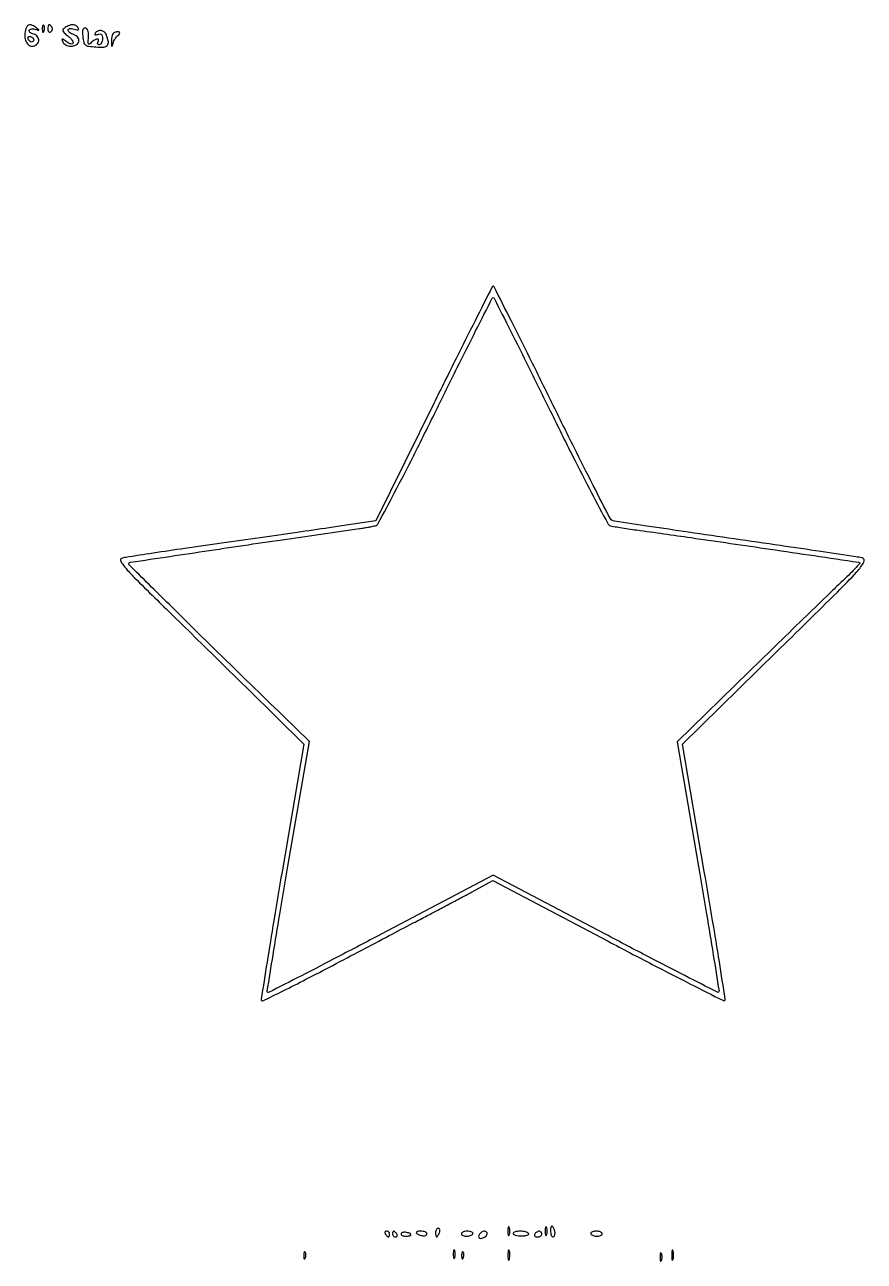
# Model space of a CAD drawing. Extents: x 12 to 304, y 12 to 442.
import ezdxf

# ---------------------------------------------------------------- set-up
doc = ezdxf.new("R2010")
doc.units = 0

msp = doc.modelspace()

# ---------------------------------------------------------------- linework, layer by layer
for points in [[(12.389534, 440.572726, 0.082189), (11.962653, 438.492478, 0.092978), (12.260917, 436.47862, 0.11661), (13.175947, 435.034035, 0.19595), (14.486305, 434.5, 0.1613), (16.053829, 435.019191, 0.199044), (16.836301, 436.330033, 0.203437), (16.454602, 437.787175, 0.165853), (15.098221, 438.684566, -0.042796), (14.340622, 438.95368, -0.075383), (13.785218, 439.315453, -0.11648), (13.511466, 439.706245, -0.237501), (13.543272, 440.070016, -0.152918), (13.868943, 440.352062, -0.070257), (14.415727, 440.503372, -0.059854), (15.086241, 440.510159, -0.050226), (15.782025, 440.361994, 0.003992), (16.790238, 440.047688, 0.386062), (16.915784, 440.1072, 0.343547), (16.876118, 440.250216, 0.003706), (16, 440.890355, 0.036641), (14.63865, 441.725647, 0.142156), (13.677614, 441.915134, 0.19937), (12.957058, 441.538788, 0.082557)], [(18.078947, 440.416667, 0.018894), (18.137993, 439.670344, 0.168741), (18.279315, 439.37858, 0.470617), (18.461564, 439.395823, 0.054073), (18.683114, 439.8125, 0.051402), (18.839148, 440.359369, 0.05415), (18.876576, 440.916927, 0.060344), (18.797407, 441.402231, 0.126455), (18.604167, 441.729167, 0.296942), (18.385309, 441.77538, 0.208169), (18.200665, 441.592839, 0.077125), (18.089945, 441.112848, 0.028489)], [(20, 440.440983, 0.067432), (20.074611, 439.890269, 0.140899), (20.298542, 439.524436, 0.190788), (20.63036, 439.397824, 0.136093), (21.016312, 439.510081, 0.090427), (21.360589, 439.820631, 0.095498), (21.565079, 440.22714, 0.099685), (21.598899, 440.665803, 0.108373), (21.457295, 441.069098, 0.050477), (20.86686, 441.838655, 0.315493), (20.407182, 441.933879, 0.25701), (20.085158, 441.519563, 0.039415)], [(26, 440.977329, 0.074835), (25.328021, 440.371453, 0.258923), (25.226275, 439.815389, 0.130668), (25.663033, 439.156842, 0.01661), (26.98506, 438.061034, -0.030177), (27.885944, 437.272132, -0.04971), (28.531308, 436.493209, -0.067403), (28.855549, 435.835398, -0.284513), (28.759225, 435.425892, -0.192793), (28.362999, 435.256272, -0.075278), (27.761663, 435.332871, -0.059837), (27.059479, 435.626859, -0.043549), (26.361545, 436.107499, 0.00718), (25.377569, 436.896323, 0.190098), (25.059893, 436.989631, 0.459073), (24.936014, 436.816117, 0.019652), (25.170712, 436, 0.125835), (25.538285, 435.426125, 0.068424), (26.226853, 434.940625, 0.061274), (27.113824, 434.611717, 0.058243), (28.069638, 434.5, 0.124741), (29.854966, 434.952448, 0.210888), (30.783454, 436.151981, 0.237692), (30.470511, 437.527528, 0.144249), (29.05687, 438.48195, -0.041398), (28.269775, 438.805563, -0.051065), (27.604206, 439.236758, -0.059664), (27.146269, 439.704599, -0.165362), (27, 440.134775, -0.23842), (27.168301, 440.467662, -0.121245), (27.612677, 440.652032, -0.075436), (28.29566, 440.652976, -0.039553), (29.125229, 440.460254, 0.021768), (30.055035, 440.209117, 0.128686), (30.554692, 440.226959, 0.359143), (30.712143, 440.462349, 0.113869), (30.566212, 440.892866, 0.127315), (29.776696, 441.649229, 0.123673), (28.710569, 441.93809, 0.096937), (27.421427, 441.710458, 0.054122)], [(32.178653, 437.863811, 0.031531), (32.497456, 435.871375, 0.170706), (33.070311, 434.957366, 0.13479), (34.166391, 434.487707, 0.017064), (36.75, 434.221351, 0.032031), (39.510313, 434.208745, 0.201787), (40.74613, 434.817493, 0.232082), (41.075439, 436.061505, 0.042299), (40.393011, 438.418213, 0.127174), (39.662674, 439.442529, 0.137587), (38.548023, 439.946937, 0.145993), (37.383754, 439.784714, 0.148283), (36.507079, 439.011454, 0.1144), (36.393111, 438.674071, 0.32948), (36.512472, 438.474315, 0.155351), (36.868281, 438.443138, 0.036408), (37.448062, 438.618443, -0.081406), (38.15593, 438.764851, -0.206274), (38.63652, 438.581019, -0.15703), (38.916844, 438.05177, -0.043923), (39, 437.106989, -0.04829), (38.921941, 436.300638, -0.068289), (38.688914, 435.618928, -0.088472), (38.345385, 435.15967, -0.190269), (37.940983, 435, -0.108972), (37.586039, 435.078288, -0.182303), (37.3746, 435.29375, -0.161196), (37.343488, 435.6179, -0.082592), (37.5, 436, 0.193258), (37.616735, 436.67292, 0.383598), (37.211602, 436.96718, 0.115978), (36.214749, 436.619795, 0.051283), (35.113989, 435.75, -0.050509), (34.468536, 435.238357, -0.42901), (34.146541, 435.31756, -0.14838), (34.020745, 435.868527, -0.011178), (34.163989, 437.412749, 0.037255), (34.213572, 438.640151, 0.06293), (34.04997, 439.655246, 0.083065), (33.69624, 440.385212, 0.158659), (33.178653, 440.769864, 0.183527), (32.60305, 440.747637, 0.212559), (32.231724, 440.349287, 0.087661), (32.088605, 439.44251, 0.019324)], [(43.25, 439.279762, 0.158275), (42.779115, 438.916586, 0.06272), (42.401263, 438.181138, 0.053729), (42.164037, 437.21997, 0.044553), (42.116001, 436.166667, 0.004253), (42.190306, 434.738434, 0.172989), (42.310625, 434.456272, 0.583353), (42.458755, 434.491119, 0.009687), (42.731684, 435.5, -0.03876), (43.004416, 436.316676, -0.034328), (43.409282, 437.11684, -0.035946), (43.877042, 437.787662, -0.082266), (44.336722, 438.195627, 0.093774), (44.97992, 438.793273, 0.371183), (44.942215, 439.290075, 0.223877), (44.30944, 439.516561, 0.06164)], [(15.075, 436.725, -0.175736), (14.786965, 436.130242, -0.239194), (14.227257, 435.955686, -0.167686), (13.586752, 436.305209, -0.104687), (13.15, 437.05, -0.089632), (13.088424, 437.477775, -0.189618), (13.22, 437.78, -0.189618), (13.522225, 437.911576, -0.089632), (13.95, 437.85, -0.053161), (14.403407, 437.64317, -0.062883), (14.775469, 437.354531, -0.073742), (15.014704, 437.031991, -0.149613)], [(154.367379, 310.106882), (134.234758, 269.322203), (123.867379, 267.731761, -0.002007), (117.915502, 266.843128, -0.000363), (106.851668, 265.24483, -0.000391), (93.894344, 263.392952, -0.000355), (80.5, 261.498998, 0.001205), (67.722764, 259.670118, 0.001851), (56.667453, 258.018689, 0.000605), (47.107586, 256.542617, 0.05293), (45.70835, 256.170143, 0.455959), (45.370524, 255.242566, 0.048486), (46.848165, 253.097567, 0.021191), (50.199451, 249.445633, 0.003257), (57.20835, 242.520142, -0.000521), (63.655547, 236.219016, -0.000222), (72.269544, 227.77512, -0.00022), (81.44776, 218.762224, -0.000289), (89.815629, 210.528338), (109.131258, 191.5), (101.536531, 147.112431, 0.001155), (98.659199, 130.058802, 0.001902), (96.314137, 115.622329, 0.000179), (94.271651, 102.709234, 0.239929), (94.423102, 102.243565, 0.32134), (94.857407, 102.171889, 0.000564), (101.900496, 105.656133, 0.003657), (109.851273, 109.673312, 0.002218), (119.202199, 114.53668, 0.000007), (129.127948, 119.755252, 0.000007), (138.859396, 124.872021, 0.000007), (147.238997, 129.278296, 0.000034), (152, 131.782284, 0.000636), (155.780661, 133.777145, 0.000419), (160.126239, 136.081821, 0.000421), (164.351014, 138.331532, 0.000814), (167.727621, 140.140308), (174.955241, 144.027139), (215.044974, 122.914256, 0.00149), (230.455004, 114.857261, 0.002466), (243.515032, 108.159967, 0.000257), (255.18218, 102.25697, 0.323992), (255.668101, 102.334768, 0.23987), (255.835606, 102.849602, 0.00022), (253.800276, 115.729279, 0.00211), (251.45181, 130.154329, 0.001283), (248.560526, 147.184081), (240.919555, 191.5), (273.686063, 223.620844, 0.000787), (294.886377, 244.468975, 0.013505), (301.637675, 251.498798, 0.055907), (304.123785, 254.933874, 0.507598), (303.476286, 256.365955, 0.014446), (301.253839, 256.765461, 0.000254), (289.183659, 258.570719, 0.000639), (275.119059, 260.648592, 0.000426), (259, 262.994903, -0.000522), (243.016083, 265.324662, -0.000837), (229.387011, 267.34903, -0.000133), (217.310272, 269.166789, -0.051938), (216.46642, 269.385359, -0.186973), (215.854202, 269.929842, -0.00038), (209.881393, 281.588302, -0.002547), (203.21685, 294.786783, -0.001568), (195.500718, 310.385567, 0.001043), (187.819627, 325.95467, 0.001728), (181.266707, 339.053583, 0.000129), (175.349195, 350.773376, 0.310459), (175.034298, 350.945781, 0.255535), (174.719144, 350.72948, 0.000114), (168.742993, 338.926989, 0.001549), (162.125202, 325.748744, 0.000937)], [(194.939834, 307.519667, 0.002376), (202.780318, 291.721859, 0.004441), (209.300537, 279.022085, 0.001167), (214.922176, 268.368349, 0.202234), (215.900354, 267.571101, 0.027614), (216.906506, 267.336003, 0.003067), (219.233229, 266.940925, 0.003727), (222.011039, 266.507998, 0.003011), (225, 266.08334, -0.00208), (243.945833, 263.427586, -0.000708), (271.437058, 259.417533, -0.000025), (302.207813, 254.882969, -0.161132), (302.695642, 254.637691, -0.405638), (302.699215, 254.394382, -0.002207), (300.932439, 252.537154, -0.007431), (298.821558, 250.402162, -0.004453), (296.254162, 247.926011, 0.002509), (292.242062, 244.086505, 0.00036), (284.080659, 236.185991, 0.000409), (274.441564, 226.826266, 0.000349), (264.297018, 216.945811), (239.094036, 192.364607), (246.534008, 149.002627, -0.001031), (249.356483, 132.346526, -0.0017), (251.665273, 118.255013, -0.000143), (253.686376, 105.627922, -0.240436), (253.554524, 105.221191, -0.324992), (253.170988, 105.160496, -0.000168), (241.796535, 110.964629, -0.001995), (229.107671, 117.508833, -0.001204), (214.11635, 125.362343), (175.09763, 145.922951), (135.997543, 125.346081, -0.001094), (120.977657, 117.483616, -0.001815), (108.270875, 110.925898, -0.000139), (96.865291, 105.096036, -0.325197), (96.515392, 105.151275, -0.240796), (96.395372, 105.522368, -0.000118), (98.440571, 118.193389, -0.001546), (100.768095, 132.314629, -0.000937), (103.60571, 149.013445), (111.078092, 192.49355), (101.789046, 201.506169, -0.000791), (79.19613, 223.496215, -0.001827), (62.31049, 240.104302, -0.000165), (48.23499, 254.059199, -0.415378), (48.233981, 254.567314, -0.160528), (48.783631, 254.844486, -0.00004), (76.259766, 258.958772, -0.000892), (103.219398, 262.944344, -0.001083), (128.5, 266.579735, 0.00472), (130.147109, 266.828834, 0.004727), (131.788438, 267.108875, 0.004627), (133.215949, 267.380008, 0.018707), (134.07766, 267.585739, 0.205346), (135.035392, 268.355215, 0.001107), (140.713094, 279.085208, 0.004377), (147.26206, 291.797086, 0.002396), (155.07766, 307.485957, -0.001006), (162.563534, 322.618188, -0.001662), (168.95316, 335.362844, -0.000128), (174.72195, 346.767102, -0.269429), (175.03948, 346.973268, -0.296401), (175.356832, 346.788691, -0.000135), (181.107744, 335.3948, -0.00175), (187.477455, 322.655786, -0.001057)], [(137.5, 21, 0.029505), (137.768994, 20.617226, 0.035638), (138.066025, 20.29375, 0.038439), (138.34829, 20.065539, 0.151918), (138.559017, 20, 0.210953), (138.727648, 20.07446, 0.081139), (138.870461, 20.29375, 0.061769), (138.967655, 20.617151, 0.042167), (139, 21, 0.105053), (138.918938, 21.381556, 0.099167), (138.688914, 21.70625, 0.09642), (138.345238, 21.923877, 0.093332), (137.940983, 22, 0.108972), (137.586039, 21.921712, 0.182303), (137.3746, 21.70625, 0.161196), (137.343488, 21.3821, 0.082592)], [(140, 21, 0.105053), (140.081062, 20.618444, 0.099167), (140.311086, 20.29375, 0.09642), (140.654762, 20.076123, 0.093332), (141.059017, 20, 0.108972), (141.413961, 20.078288, 0.182303), (141.6254, 20.29375, 0.161196), (141.656512, 20.6179, 0.082592), (141.5, 21, 0.029505), (141.231006, 21.382774, 0.035638), (140.933975, 21.70625, 0.038439), (140.65171, 21.934461, 0.151918), (140.440983, 22, 0.210953), (140.272352, 21.92554, 0.081139), (140.129539, 21.70625, 0.061769), (140.032345, 21.382849, 0.042167)], [(143, 20.973665, 0.223703), (143.147582, 20.660311, 0.086742), (143.574896, 20.417105, 0.063607), (144.20765, 20.277381, 0.041392), (144.957094, 20.271721, 0.042975), (146.18062, 20.470533, 0.444438), (146.393304, 20.871805, 0.244607), (145.917461, 21.30799, 0.029113), (144.471056, 21.607127, 0.055253), (143.908157, 21.627025, 0.08308), (143.432123, 21.510109, 0.111267), (143.115511, 21.280114, 0.18221)], [(148.362278, 21.304389, 0.105931), (149.327326, 20.679921, 0.076138), (150.586443, 20.409883, 0.099013), (151.619981, 20.55353, 0.319036), (152, 21.088484, 0.218452), (151.839978, 21.437269, 0.078229), (151.363542, 21.732242, 0.059481), (150.662941, 21.933248, 0.040166), (149.833333, 22, 0.03047), (149.047827, 21.952087, 0.080137), (148.507461, 21.795664, 0.2027), (148.301695, 21.565325, 0.286074)], [(155, 21.5, 0.024748), (155.028469, 20.925176, 0.039339), (155.115447, 20.440625, 0.046727), (155.241071, 20.096084, 0.289661), (155.393011, 20, 0.222225), (155.579329, 20.087111, 0.030693), (155.839659, 20.440625, 0.030395), (156.112506, 20.925442, 0.02136), (156.361626, 21.5, 0.055937), (156.511135, 22.074366, 0.100118), (156.483616, 22.559375, 0.147206), (156.289193, 22.877514, 0.184534), (155.968615, 23, 0.152681), (155.599211, 22.884506, 0.098158), (155.284531, 22.559375, 0.08088), (155.07223, 22.073532, 0.062722)], [(164, 21.062149, 0.210357), (164.152511, 20.715684, 0.091879), (164.5875, 20.444047, 0.067802), (165.234295, 20.286055, 0.044872), (166, 20.274953, 0.037158), (166.765803, 20.390276, 0.053734), (167.4125, 20.612592, 0.068155), (167.856567, 20.900104, 0.218405), (168, 21.212804, 0.229038), (167.854232, 21.514329, 0.073935), (167.4125, 21.768761, 0.056318), (166.765913, 21.942471, 0.037503), (166, 22, 0.044935), (165.234433, 21.931059, 0.064806), (164.5875, 21.724506, 0.084737), (164.150289, 21.420523, 0.201195)], [(170.666667, 21.333333, 0.0791), (170.060596, 20.497758, 0.235886), (170.056232, 19.811011, 0.280386), (170.579788, 19.477556, 0.096999), (171.5, 19.638374, 0.048303), (172.073796, 19.924763, 0.053891), (172.559375, 20.307216, 0.061199), (172.891374, 20.723081, 0.13875), (173, 21.106989, 0.191777), (172.767855, 21.689978, 0.180985), (172.19172, 21.971699, 0.130128), (171.407226, 21.843408, 0.091378)], [(180.157895, 22, 0.017491), (180.189089, 21.10856, 0.078554), (180.306058, 20.601562, 0.447206), (180.474999, 20.540618, 0.174857), (180.662281, 20.75, 0.057986), (180.818615, 21.320008, 0.037979), (180.87034, 22, 0.037979), (180.818615, 22.679992, 0.057986), (180.662281, 23.25, 0.174857), (180.474999, 23.459382, 0.447206), (180.306058, 23.398438, 0.078554), (180.189089, 22.89144, 0.017491)], [(182, 21.166667, 0.279578), (182.195026, 20.845143, 0.051432), (182.868328, 20.578125, 0.042067), (183.823322, 20.393771, 0.02666), (184.956011, 20.333333, 0.026839), (186.054304, 20.39233, 0.055471), (186.892405, 20.578125, 0.102841), (187.352677, 20.850253, 0.360915), (187.396994, 21.166667, 0.146205), (187.035705, 21.48796, 0.040456), (186.316217, 21.755208, 0.037202), (185.41316, 21.938652, 0.03152), (184.440983, 22, 0.032409), (183.505922, 21.939328, 0.04989), (182.717039, 21.755208, 0.064343), (182.1717, 21.48672, 0.251296)], [(189.5, 21, 0.139169), (189.392057, 20.620352, 0.191142), (189.521475, 20.29375, 0.138808), (189.889346, 20.073267, 0.066118), (190.440983, 20, 0.062283), (191.037096, 20.074545, 0.080552), (191.542039, 20.29375, 0.097988), (191.879982, 20.618621, 0.153634), (192, 21, 0.092995), (191.928382, 21.381732, 0.096318), (191.723586, 21.70625, 0.099231), (191.418051, 21.923444, 0.105429), (191.059017, 22, 0.089642), (190.653442, 21.926698, 0.053229), (190.2129, 21.70625, 0.051032), (189.806203, 21.382515, 0.06081)], [(193.157895, 22, 0.017491), (193.189089, 21.10856, 0.078554), (193.306058, 20.601562, 0.447206), (193.474999, 20.540618, 0.174857), (193.662281, 20.75, 0.057986), (193.818615, 21.320008, 0.037979), (193.87034, 22, 0.037979), (193.818615, 22.679992, 0.057986), (193.662281, 23.25, 0.174857), (193.474999, 23.459382, 0.447206), (193.306058, 23.398438, 0.078554), (193.189089, 22.89144, 0.017491)], [(195, 22.166667, 0.040166), (195.066752, 21.337059, 0.059481), (195.267758, 20.636458, 0.078229), (195.562731, 20.160022, 0.218452), (195.911516, 20, 0.319036), (196.44647, 20.380019, 0.099013), (196.590117, 21.413557, 0.076138), (196.320079, 22.672674, 0.105931), (195.695611, 23.637722, 0.286074), (195.434675, 23.698305, 0.2027), (195.204336, 23.492539, 0.080137), (195.047913, 22.952173, 0.03047)], [(209, 21.212804, 0.218405), (209.143433, 20.900104, 0.068155), (209.5875, 20.612592, 0.053734), (210.234197, 20.390276, 0.037158), (211, 20.274953, 0.044872), (211.765705, 20.286055, 0.067802), (212.4125, 20.444047, 0.091879), (212.847489, 20.715684, 0.210357), (213, 21.062149, 0.201195), (212.849711, 21.420523, 0.084737), (212.4125, 21.724506, 0.064806), (211.765567, 21.931059, 0.044935), (211, 22, 0.037503), (210.234087, 21.942471, 0.056318), (209.5875, 21.768761, 0.073935), (209.145768, 21.514329, 0.229038)], [(109.078947, 13.416667, 0.018894), (109.137993, 12.670344, 0.168741), (109.279315, 12.37858, 0.470617), (109.461564, 12.395823, 0.054073), (109.683114, 12.8125, 0.051402), (109.839148, 13.359369, 0.05415), (109.876576, 13.916927, 0.060344), (109.797407, 14.402231, 0.126455), (109.604167, 14.729167, 0.296942), (109.385309, 14.77538, 0.208169), (109.200665, 14.592839, 0.077125), (109.089945, 14.112848, 0.028489)], [(161.157895, 14, 0.017491), (161.189089, 13.10856, 0.078554), (161.306058, 12.601562, 0.447206), (161.474999, 12.540618, 0.174857), (161.662281, 12.75, 0.057986), (161.818615, 13.320008, 0.037979), (161.87034, 14, 0.037979), (161.818615, 14.679992, 0.057986), (161.662281, 15.25, 0.174857), (161.474999, 15.459382, 0.447206), (161.306058, 15.398438, 0.078554), (161.189089, 14.89144, 0.017491)], [(164.078947, 13.416667, 0.018894), (164.137993, 12.670344, 0.168741), (164.279315, 12.37858, 0.470617), (164.461564, 12.395823, 0.054073), (164.683114, 12.8125, 0.051402), (164.839148, 13.359369, 0.05415), (164.876576, 13.916927, 0.060344), (164.797407, 14.402231, 0.126455), (164.604167, 14.729167, 0.296942), (164.385309, 14.77538, 0.208169), (164.200665, 14.592839, 0.077125), (164.089945, 14.112848, 0.028489)], [(180.194949, 13.5, 0.012823), (180.235556, 12.431793, 0.080377), (180.356533, 11.900903, 0.597527), (180.51666, 11.883358, 0.087174), (180.692991, 12.269032, 0.037336), (180.832894, 13.036634, 0.029507), (180.872264, 13.880008, 0.030339), (180.814405, 14.671085, 0.06278), (180.655937, 15.269032, 0.31318), (180.47713, 15.386009, 0.333666), (180.315079, 15.257153, 0.052471), (180.212705, 14.580113, 0.014395)], [(233.157895, 13, 0.017491), (233.189089, 12.10856, 0.078554), (233.306058, 11.601562, 0.447206), (233.474999, 11.540618, 0.174857), (233.662281, 11.75, 0.057986), (233.818615, 12.320008, 0.037979), (233.87034, 13, 0.037979), (233.818615, 13.679992, 0.057986), (233.662281, 14.25, 0.174857), (233.474999, 14.459382, 0.447206), (233.306058, 14.398438, 0.078554), (233.189089, 13.89144, 0.017491)], [(237.194949, 13.5, 0.012823), (237.235556, 12.431793, 0.080377), (237.356533, 11.900903, 0.597527), (237.51666, 11.883358, 0.087174), (237.692991, 12.269032, 0.037336), (237.832894, 13.036634, 0.029507), (237.872264, 13.880008, 0.030339), (237.814405, 14.671085, 0.06278), (237.655937, 15.269032, 0.31318), (237.47713, 15.386009, 0.333666), (237.315079, 15.257153, 0.052471), (237.212705, 14.580113, 0.014395)]]:
    msp.add_lwpolyline(points, format="xyb", close=True)

doc.saveas('drawing.dxf')
